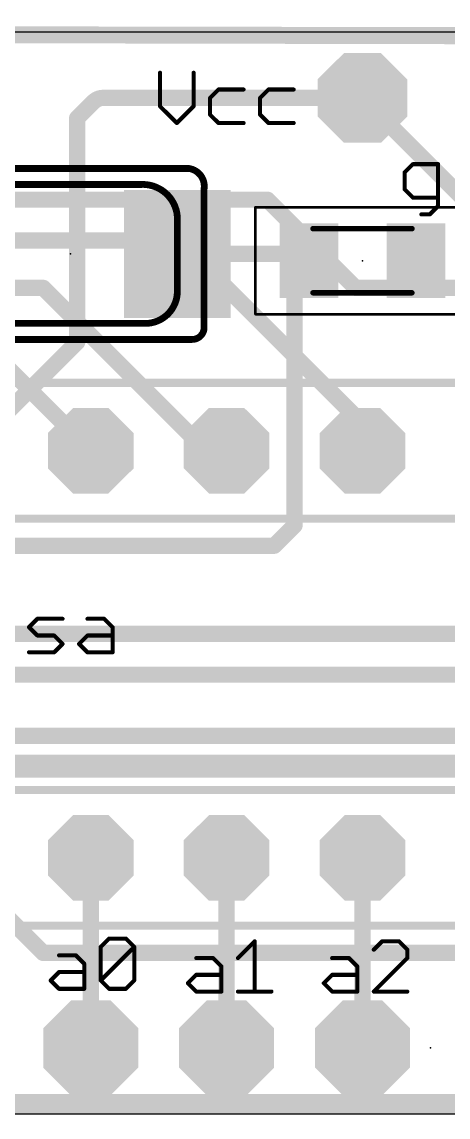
# Model space of a CAD drawing. Extents: x -0.4 to 69.7, y 0.1 to 20.6.
# Drawn here: x 45.7 to 53.67, y 0.1 to 20.6 of the extents above; entities that cross this region are included whole.
import ezdxf

# ---------------------------------------------------------------- set-up
doc = ezdxf.new("R2010")
doc.units = 0
for name, color, linetype in [('1', 12, 'CONTINUOUS'), ('16', 132, 'CONTINUOUS'), ('17', 110, 'CONTINUOUS'), ('20', 53, 'CONTINUOUS'), ('21', 253, 'CONTINUOUS'), ('23', 53, 'CONTINUOUS'), ('39', 12, 'CONTINUOUS'), ('51', 253, 'CONTINUOUS')]:
    doc.layers.add(name, color=color, linetype=linetype)

# ---------------------------------------------------------------- blocks, each defined once
blk = doc.blocks.new('RECT')
blk.add_solid([(-0.5, -0.5), (0.5, -0.5), (-0.5, 0.5), (0.5, 0.5)])
blk = doc.blocks.new('OCTAGONP')
at = {"const_width": 0.5}
blk.add_lwpolyline([(-0.25, -0.1036), (-0.25, 0.1036), (-0.1036, 0.25), (0.1036, 0.25), (0.25, 0.1036), (0.25, -0.1036), (0.1036, -0.25), (-0.1036, -0.25), (-0.25, -0.1036), (-0.25, 0.1036)], dxfattribs=at)

msp = doc.modelspace()

# ---------------------------------------------------------------- linework, layer by layer
at = {"layer": '1', "const_width": 0.3048}
for points in [[(60.833, 20.32), (0.127, 20.447)], [(47.2222, 19.177), (52.07, 19.177)], [(52.07, 19.177), (54.102, 17.145)], [(52.07, 19.177), (52.197, 19.177)], [(46.736, 18.796), (47.0426, 19.1026)], [(46.736, 14.605), (46.736, 18.796)], [(51.054, 16.256), (48.609, 16.256)], [(51.181, 16.129), (51.054, 16.256)], [(50.8, 15.859), (51.07, 16.129)], [(51.07, 16.129), (51.181, 16.129)], [(50.8, 11.176), (50.8, 15.859)], [(44.704, 12.573), (46.736, 14.605)], [(50.419, 10.795), (50.8, 11.176)], [(41.148, 10.795), (50.419, 10.795)], [(33.02, 8.382), (54.61, 8.382)], [(36.576, 7.239), (60.325, 7.239)], [(36.83, 6.604), (59.944, 6.604)], [(46.99, 4.826), (46.863, 4.826)], [(46.99, 4.826), (46.99, 4.953)], [(46.99, 1.397), (46.99, 4.826)], [(49.53, 1.397), (49.53, 4.953)], [(49.53, 4.953), (49.657, 4.953)], [(52.07, 4.826), (52.07, 4.953)], [(52.07, 1.397), (52.07, 4.826)], [(52.07, 4.826), (52.324, 4.826)], [(22.987, 0.381), (69.469, 0.254)]]:
    msp.add_lwpolyline(points, dxfattribs=at)
at = {"layer": '1'}
for points, const_width in [([(47.2222, 19.177, 0.1989), (47.0426, 19.1026)], 0.3048), ([(47.2222, 19.2532, 1), (47.2222, 19.1008)], 0.1524), ([(47.2222, 19.1008, 1), (47.2222, 19.2532)], 0.1524), ([(52.1239, 19.2309, 1), (52.0161, 19.1231)], 0.1524), ([(52.07, 19.2532, 1), (52.07, 19.1008)], 0.1524), ([(52.07, 19.1008, 1), (52.07, 19.2532)], 0.1524), ([(52.197, 19.1008, 1), (52.197, 19.2532)], 0.1524), ([(46.9887, 19.1565, 1), (47.0965, 19.0487)], 0.1524), ([(47.0965, 19.0487, 1), (46.9887, 19.1565)], 0.1524), ([(46.8122, 18.796, 1), (46.6598, 18.796)], 0.1524), ([(46.6821, 18.8499, 1), (46.7899, 18.7421)], 0.1524), ([(48.609, 16.3322, 1), (48.609, 16.1798)], 0.1524), ([(51.1079, 16.3099, 1), (51.0001, 16.2021)], 0.1524), ([(51.054, 16.1798, 1), (51.054, 16.3322)], 0.1524), ([(51.07, 16.2052, 1), (51.07, 16.0528)], 0.1524), ([(51.1239, 16.0751, 1), (51.0161, 16.1829)], 0.1524), ([(51.1271, 16.0751, 1), (51.2349, 16.1829)], 0.1524), ([(51.181, 16.0528, 1), (51.181, 16.2052)], 0.1524), ([(50.8762, 15.859, 1), (50.7238, 15.859)], 0.1524), ([(50.7461, 15.9129, 1), (50.8539, 15.8051)], 0.1524), ([(46.6598, 14.605, 1), (46.8122, 14.605)], 0.1524), ([(46.7899, 14.5511, 1), (46.6821, 14.6589)], 0.1524), ([(50.8539, 11.1221, 1), (50.7461, 11.2299)], 0.1524), ([(50.7238, 11.176, 1), (50.8762, 11.176)], 0.1524), ([(50.3651, 10.8489, 1), (50.4729, 10.7411)], 0.1524), ([(50.419, 10.7188, 1), (50.419, 10.8712)], 0.1524), ([(46.863, 4.9022, 1), (46.863, 4.7498)], 0.1524), ([(47.0662, 4.953, 1), (46.9138, 4.953)], 0.1524), ([(47.0662, 4.826, 1), (46.9138, 4.826)], 0.1524), ([(46.99, 4.7498, 1), (46.99, 4.9022)], 0.1524), ([(49.6062, 4.953, 1), (49.4538, 4.953)], 0.1524), ([(49.53, 5.0292, 1), (49.53, 4.8768)], 0.1524), ([(49.657, 4.8768, 1), (49.657, 5.0292)], 0.1524), ([(52.1462, 4.953, 1), (51.9938, 4.953)], 0.1524), ([(52.1462, 4.826, 1), (51.9938, 4.826)], 0.1524), ([(52.07, 4.9022, 1), (52.07, 4.7498)], 0.1524), ([(52.324, 4.7498, 1), (52.324, 4.9022)], 0.1524), ([(46.9138, 4.826, 1), (47.0662, 4.826)], 0.1524), ([(51.9938, 4.826, 1), (52.1462, 4.826)], 0.1524), ([(46.9138, 1.397, 1), (47.0662, 1.397)], 0.1524), ([(49.4538, 1.397, 1), (49.6062, 1.397)], 0.1524), ([(51.9938, 1.397, 1), (52.1462, 1.397)], 0.1524)]:
    msp.add_lwpolyline(points, format="xyb", dxfattribs=dict(at, const_width=const_width))
at = {"layer": '16', "const_width": 0.3048}
for points in [[(0, 20.447), (69.596, 20.32)], [(43.815, 17.272), (50.292, 17.272)], [(50.292, 17.272), (51.943, 15.621)], [(39.497, 16.51), (48.641, 16.51)], [(48.641, 16.51), (52.07, 13.081)], [(37.846, 15.621), (46.101, 15.621)], [(46.101, 15.621), (49.149, 12.573)], [(51.943, 15.621), (56.388, 15.621)], [(44.704, 14.859), (46.99, 12.573)], [(52.07, 13.081), (52.07, 12.573)], [(49.149, 12.573), (49.53, 12.573)], [(27.051, 9.144), (56.261, 9.144)], [(26.162, 8.382), (56.896, 8.382)], [(40.894, 6.731), (62.7598, 6.731)], [(44.323, 4.953), (46.101, 3.175)], [(46.101, 3.175), (62.992, 3.175)], [(69.469, 0.381), (-0.254, 0.381)]]:
    msp.add_lwpolyline(points, dxfattribs=at)
at = {"layer": '16', "const_width": 0.1524}
for points in [[(50.3459, 17.3259, 1), (50.2381, 17.2181)], [(50.292, 17.1958, 1), (50.292, 17.3482)], [(48.6949, 16.5639, 1), (48.5871, 16.4561)], [(48.641, 16.4338, 1), (48.641, 16.5862)], [(46.1549, 15.6749, 1), (46.0471, 15.5671)], [(46.101, 15.5448, 1), (46.101, 15.6972)], [(51.943, 15.6972, 1), (51.943, 15.5448)], [(51.8891, 15.5671, 1), (51.9969, 15.6749)], [(52.1462, 13.081, 1), (51.9938, 13.081)], [(52.0161, 13.0271, 1), (52.1239, 13.1349)], [(49.149, 12.6492, 1), (49.149, 12.4968)], [(49.53, 12.4968, 1), (49.53, 12.6492)], [(46.9361, 12.5191, 1), (47.0439, 12.6269)], [(49.0951, 12.5191, 1), (49.2029, 12.6269)], [(51.9938, 12.573, 1), (52.1462, 12.573)], [(46.101, 3.2512, 1), (46.101, 3.0988)], [(46.0471, 3.1211, 1), (46.1549, 3.2289)]]:
    msp.add_lwpolyline(points, format="xyb", dxfattribs=at)
at = {"layer": '20'}
for p, q in [((69.581, 20.409), (0.132, 20.409)), ((0.132, 0.165), (69.581, 0.165))]:
    msp.add_line(p, q, dxfattribs=at)
at = {"layer": '21'}
for points, const_width in [([(48.2855, 19.6477), (48.2855, 19.0206)], 0.0762), ([(48.9126, 19.0206), (48.9126, 19.6477)], 0.0762), ([(49.3778, 19.3342), (49.2211, 19.1774)], 0.0762), ([(49.8481, 19.3342), (49.3778, 19.3342)], 0.0762), ([(50.3133, 19.3342), (50.1566, 19.1774)], 0.0762), ([(50.7837, 19.3342), (50.3133, 19.3342)], 0.0762), ([(49.2211, 19.1774), (49.2211, 18.8639)], 0.0762), ([(50.1566, 19.1774), (50.1566, 18.8639)], 0.0762), ([(48.2855, 19.0206), (48.5991, 18.7071)], 0.0762), ([(48.5991, 18.7071), (48.9126, 19.0206)], 0.0762), ([(49.2211, 18.8639), (49.3778, 18.7071)], 0.0762), ([(50.1566, 18.8639), (50.3133, 18.7071)], 0.0762), ([(49.3778, 18.7071), (49.8481, 18.7071)], 0.0762), ([(50.3133, 18.7071), (50.7837, 18.7071)], 0.0762), ([(44.3918, 17.856), (48.8262, 17.856)], 0.127), ([(53.0143, 17.9372), (52.8575, 17.7804)], 0.0762), ([(53.4846, 17.9372), (53.0143, 17.9372)], 0.0762), ([(53.4846, 17.1533), (53.4846, 17.9372)], 0.0762), ([(52.8575, 17.7804), (52.8575, 17.4669)], 0.0762), ([(45.209, 17.556), (47.909, 17.556)], 0.127), ([(49.109, 17.4732), (49.109, 14.8796)], 0.127), ([(52.8575, 17.4669), (53.0143, 17.3101)], 0.0762), ([(53.0143, 17.3101), (53.4846, 17.3101)], 0.0762), ([(48.609, 16.956), (48.609, 15.556)], 0.127), ([(53.1711, 16.9966), (53.3278, 16.9966)], 0.0762), ([(53.3278, 16.9966), (53.4846, 17.1533)], 0.0762), ([(48.009, 14.956), (45.209, 14.956)], 0.127), ([(48.8854, 14.656), (44.4252, 14.656)], 0.127), ([(60.96, 13.843), (25.4, 13.843)], 0.1524), ([(60.96, 11.303), (25.4, 11.303)], 0.1524), ([(45.836, 9.2714), (45.9928, 9.4282)], 0.0762), ([(45.9928, 9.4282), (46.4631, 9.4282)], 0.0762), ([(46.9283, 9.4282), (47.2418, 9.4282)], 0.0762), ([(47.2418, 9.4282), (47.3986, 9.2714)], 0.0762), ([(45.9928, 9.1146), (45.836, 9.2714)], 0.0762), ([(47.3986, 9.2714), (47.3986, 8.8011)], 0.0762), ([(46.3063, 9.1146), (45.9928, 9.1146)], 0.0762), ([(46.4631, 8.9579), (46.3063, 9.1146)], 0.0762), ([(46.7715, 8.9579), (46.9283, 9.1146)], 0.0762), ([(46.9283, 9.1146), (47.3986, 9.1146)], 0.0762), ([(45.836, 8.8011), (46.3063, 8.8011)], 0.0762), ([(46.3063, 8.8011), (46.4631, 8.9579)], 0.0762), ([(46.9283, 8.8011), (46.7715, 8.9579)], 0.0762), ([(47.3986, 8.8011), (46.9283, 8.8011)], 0.0762), ([(60.96, 6.223), (25.4, 6.223)], 0.1524), ([(25.4, 3.683), (60.96, 3.683)], 0.1524), ([(47.1762, 3.2857), (47.333, 3.4425)], 0.0762), ([(47.1762, 2.6587), (47.1762, 3.2857)], 0.0762), ([(47.1762, 2.6587), (47.8033, 3.2857)], 0.0762), ([(47.333, 3.4425), (47.6465, 3.4425)], 0.0762), ([(47.6465, 3.4425), (47.8033, 3.2857)], 0.0762), ([(47.8033, 3.2857), (47.8033, 2.6587)], 0.0762), ([(49.7416, 3.0782), (50.0552, 3.3917)], 0.0762), ([(50.0552, 3.3917), (50.0552, 2.4511)], 0.0762), ([(52.4384, 3.3917), (52.2816, 3.2349)], 0.0762), ([(52.7519, 3.3917), (52.4384, 3.3917)], 0.0762), ([(52.9087, 3.2349), (52.7519, 3.3917)], 0.0762), ([(46.3975, 3.129), (46.711, 3.129)], 0.0762), ([(46.711, 3.129), (46.8678, 2.9722)], 0.0762), ([(48.9629, 3.0782), (49.2764, 3.0782)], 0.0762), ([(49.2764, 3.0782), (49.4332, 2.9214)], 0.0762), ([(51.5029, 3.0782), (51.8164, 3.0782)], 0.0762), ([(51.8164, 3.0782), (51.9732, 2.9214)], 0.0762), ([(52.2816, 2.4511), (52.9087, 3.0782)], 0.0762), ([(52.9087, 3.0782), (52.9087, 3.2349)], 0.0762), ([(46.8678, 2.9722), (46.8678, 2.5019)], 0.0762), ([(49.4332, 2.9214), (49.4332, 2.4511)], 0.0762), ([(51.9732, 2.9214), (51.9732, 2.4511)], 0.0762), ([(46.2407, 2.6587), (46.3975, 2.8154)], 0.0762), ([(46.3975, 2.5019), (46.2407, 2.6587)], 0.0762), ([(46.3975, 2.8154), (46.8678, 2.8154)], 0.0762), ([(47.333, 2.5019), (47.1762, 2.6587)], 0.0762), ([(47.8033, 2.6587), (47.6465, 2.5019)], 0.0762), ([(48.8061, 2.6079), (48.9629, 2.7646)], 0.0762), ([(48.9629, 2.7646), (49.4332, 2.7646)], 0.0762), ([(51.3461, 2.6079), (51.5029, 2.7646)], 0.0762), ([(51.5029, 2.7646), (51.9732, 2.7646)], 0.0762), ([(46.8678, 2.5019), (46.3975, 2.5019)], 0.0762), ([(47.6465, 2.5019), (47.333, 2.5019)], 0.0762), ([(48.9629, 2.4511), (48.8061, 2.6079)], 0.0762), ([(49.4332, 2.4511), (48.9629, 2.4511)], 0.0762), ([(49.7416, 2.4511), (50.3687, 2.4511)], 0.0762), ([(51.5029, 2.4511), (51.3461, 2.6079)], 0.0762), ([(51.9732, 2.4511), (51.5029, 2.4511)], 0.0762), ([(52.9087, 2.4511), (52.2816, 2.4511)], 0.0762)]:
    msp.add_lwpolyline(points, dxfattribs=dict(at, const_width=const_width))
for points, const_width in [([(48.3046, 19.6477, 1), (48.2665, 19.6477)], 0.0381), ([(48.9317, 19.6477, 1), (48.8936, 19.6477)], 0.0381), ([(49.3778, 19.3532, 1), (49.3778, 19.3151)], 0.0381), ([(49.3913, 19.3207, 1), (49.3644, 19.3476)], 0.0381), ([(49.8481, 19.3151, 1), (49.8481, 19.3532)], 0.0381), ([(50.3133, 19.3532, 1), (50.3133, 19.3151)], 0.0381), ([(50.3268, 19.3207, 1), (50.2999, 19.3476)], 0.0381), ([(50.7837, 19.3151, 1), (50.7837, 19.3532)], 0.0381), ([(49.2401, 19.1774, 1), (49.202, 19.1774)], 0.0381), ([(49.2076, 19.1909, 1), (49.2345, 19.1639)], 0.0381), ([(50.1756, 19.1774, 1), (50.1375, 19.1774)], 0.0381), ([(50.1431, 19.1909, 1), (50.1701, 19.1639)], 0.0381), ([(48.299, 19.0341, 1), (48.2721, 19.0072)], 0.0381), ([(48.2665, 19.0206, 1), (48.3046, 19.0206)], 0.0381), ([(48.8936, 19.0206, 1), (48.9317, 19.0206)], 0.0381), ([(48.9261, 19.0072, 1), (48.8991, 19.0341)], 0.0381), ([(49.202, 18.8639, 1), (49.2401, 18.8639)], 0.0381), ([(49.2345, 18.8773, 1), (49.2076, 18.8504)], 0.0381), ([(50.1701, 18.8773, 1), (50.1431, 18.8504)], 0.0381), ([(50.1375, 18.8639, 1), (50.1756, 18.8639)], 0.0381), ([(48.5856, 18.7206, 1), (48.6125, 18.6936)], 0.0381), ([(48.5856, 18.6936, 1), (48.6125, 18.7206)], 0.0381), ([(49.3778, 18.7262, 1), (49.3778, 18.6881)], 0.0381), ([(49.3644, 18.6936, 1), (49.3913, 18.7206)], 0.0381), ([(49.8481, 18.6881, 1), (49.8481, 18.7262)], 0.0381), ([(50.3133, 18.7262, 1), (50.3133, 18.6881)], 0.0381), ([(50.2999, 18.6936, 1), (50.3268, 18.7206)], 0.0381), ([(50.7837, 18.6881, 1), (50.7837, 18.7262)], 0.0381), ([(49.109, 17.4732, 0.4142), (48.8262, 17.856)], 0.127), ([(48.8309, 17.8874, 1), (48.8215, 17.8246)], 0.0635), ([(48.8262, 17.8243, 1), (48.8262, 17.8878)], 0.0635), ([(53.0143, 17.9562, 1), (53.0143, 17.9181)], 0.0381), ([(53.0278, 17.9237, 1), (53.0008, 17.9506)], 0.0381), ([(53.5037, 17.9372, 1), (53.4656, 17.9372)], 0.0381), ([(53.4846, 17.9181, 1), (53.4846, 17.9562)], 0.0381), ([(52.8441, 17.7939, 1), (52.871, 17.7669)], 0.0381), ([(52.8766, 17.7804, 1), (52.8385, 17.7804)], 0.0381), ([(48.609, 16.956, 0.4142), (47.909, 17.556)], 0.127), ([(47.9066, 17.5877, 1), (47.9114, 17.5243)], 0.0635), ([(47.909, 17.5243, 1), (47.909, 17.5877)], 0.0635), ([(49.1408, 17.4732, 1), (49.0772, 17.4732)], 0.0635), ([(49.0776, 17.4779, 1), (49.1404, 17.4685)], 0.0635), ([(52.871, 17.4803, 1), (52.8441, 17.4534)], 0.0381), ([(52.8385, 17.4669, 1), (52.8766, 17.4669)], 0.0381), ([(53.0143, 17.3292, 1), (53.0143, 17.2911)], 0.0381), ([(53.0008, 17.2966, 1), (53.0278, 17.3236)], 0.0381), ([(53.4846, 17.2911, 1), (53.4846, 17.3292)], 0.0381), ([(48.6408, 16.956, 1), (48.5772, 16.956)], 0.0635), ([(53.1711, 17.0156, 1), (53.1711, 16.9775)], 0.0381), ([(53.3144, 17.01, 1), (53.3413, 16.9831)], 0.0381), ([(53.3278, 16.9775, 1), (53.3278, 17.0156)], 0.0381), ([(53.4656, 17.1533, 1), (53.5037, 17.1533)], 0.0381), ([(53.4981, 17.1399, 1), (53.4711, 17.1668)], 0.0381), ([(48.5773, 16.9536, 1), (48.6407, 16.9584)], 0.0635), ([(48.009, 14.956, 0.4142), (48.609, 15.556)], 0.127), ([(48.6408, 15.556, 1), (48.5772, 15.556)], 0.0635), ([(48.5772, 15.556, 1), (48.6408, 15.556)], 0.0635), ([(48.009, 14.9878, 1), (48.009, 14.9243)], 0.0635), ([(48.009, 14.9243, 1), (48.009, 14.9878)], 0.0635), ([(48.8854, 14.656, 0.4142), (49.109, 14.8796)], 0.127), ([(49.1408, 14.8796, 1), (49.0772, 14.8796)], 0.0635), ([(49.0772, 14.8796, 1), (49.1408, 14.8796)], 0.0635), ([(48.8854, 14.6878, 1), (48.8854, 14.6242)], 0.0635), ([(48.8854, 14.6242, 1), (48.8854, 14.6878)], 0.0635), ([(45.9928, 9.4472, 1), (45.9928, 9.4091)], 0.0381), ([(46.0062, 9.4147, 1), (45.9793, 9.4416)], 0.0381), ([(46.4631, 9.4091, 1), (46.4631, 9.4472)], 0.0381), ([(46.9283, 9.4472, 1), (46.9283, 9.4091)], 0.0381), ([(47.2553, 9.4416, 1), (47.2284, 9.4147)], 0.0381), ([(47.2418, 9.4091, 1), (47.2418, 9.4472)], 0.0381), ([(45.8495, 9.2849, 1), (45.8225, 9.2579)], 0.0381), ([(45.8225, 9.2849, 1), (45.8495, 9.2579)], 0.0381), ([(47.4176, 9.2714, 1), (47.3795, 9.2714)], 0.0381), ([(47.3851, 9.2579, 1), (47.4121, 9.2849)], 0.0381), ([(45.9928, 9.1337, 1), (45.9928, 9.0956)], 0.0381), ([(45.9793, 9.1012, 1), (46.0062, 9.1281)], 0.0381), ([(46.3198, 9.1281, 1), (46.2928, 9.1012)], 0.0381), ([(46.3063, 9.0956, 1), (46.3063, 9.1337)], 0.0381), ([(46.9283, 9.1337, 1), (46.9283, 9.0956)], 0.0381), ([(46.9418, 9.1012, 1), (46.9148, 9.1281)], 0.0381), ([(47.3986, 9.0956, 1), (47.3986, 9.1337)], 0.0381), ([(45.836, 8.8201, 1), (45.836, 8.782)], 0.0381), ([(46.2928, 8.8146, 1), (46.3198, 8.7876)], 0.0381), ([(46.3063, 8.782, 1), (46.3063, 8.8201)], 0.0381), ([(46.4765, 8.9444, 1), (46.4496, 8.9713)], 0.0381), ([(46.4496, 8.9444, 1), (46.4765, 8.9713)], 0.0381), ([(46.785, 8.9713, 1), (46.7581, 8.9444)], 0.0381), ([(46.7581, 8.9713, 1), (46.785, 8.9444)], 0.0381), ([(46.9283, 8.8201, 1), (46.9283, 8.782)], 0.0381), ([(46.9148, 8.7876, 1), (46.9418, 8.8146)], 0.0381), ([(47.3795, 8.8011, 1), (47.4176, 8.8011)], 0.0381), ([(47.3986, 8.782, 1), (47.3986, 8.8201)], 0.0381), ([(47.1627, 3.2992, 1), (47.1897, 3.2723)], 0.0381), ([(47.1953, 3.2857, 1), (47.1572, 3.2857)], 0.0381), ([(47.333, 3.4616, 1), (47.333, 3.4235)], 0.0381), ([(47.3465, 3.429, 1), (47.3195, 3.456)], 0.0381), ([(47.66, 3.456, 1), (47.633, 3.429)], 0.0381), ([(47.6465, 3.4235, 1), (47.6465, 3.4616)], 0.0381), ([(47.8223, 3.2857, 1), (47.7842, 3.2857)], 0.0381), ([(47.8168, 3.2723, 1), (47.7898, 3.2992)], 0.0381), ([(47.7898, 3.2723, 1), (47.8168, 3.2992)], 0.0381), ([(50.0742, 3.3917, 1), (50.0361, 3.3917)], 0.0381), ([(50.0686, 3.3782, 1), (50.0417, 3.4052)], 0.0381), ([(52.4384, 3.4108, 1), (52.4384, 3.3727)], 0.0381), ([(52.4519, 3.3782, 1), (52.4249, 3.4052)], 0.0381), ([(52.7654, 3.4052, 1), (52.7384, 3.3782)], 0.0381), ([(52.7519, 3.3727, 1), (52.7519, 3.4108)], 0.0381), ([(46.3975, 3.148, 1), (46.3975, 3.1099)], 0.0381), ([(46.7245, 3.1424, 1), (46.6975, 3.1155)], 0.0381), ([(46.711, 3.1099, 1), (46.711, 3.148)], 0.0381), ([(48.9629, 3.0972, 1), (48.9629, 3.0591)], 0.0381), ([(49.2899, 3.0916, 1), (49.2629, 3.0647)], 0.0381), ([(49.2764, 3.0591, 1), (49.2764, 3.0972)], 0.0381), ([(49.7281, 3.0916, 1), (49.7551, 3.0647)], 0.0381), ([(51.5029, 3.0972, 1), (51.5029, 3.0591)], 0.0381), ([(51.8299, 3.0916, 1), (51.8029, 3.0647)], 0.0381), ([(51.8164, 3.0591, 1), (51.8164, 3.0972)], 0.0381), ([(52.2681, 3.2484, 1), (52.2951, 3.2215)], 0.0381), ([(52.9277, 3.2349, 1), (52.8896, 3.2349)], 0.0381), ([(52.8896, 3.0782, 1), (52.9277, 3.0782)], 0.0381), ([(52.8952, 3.2215, 1), (52.9222, 3.2484)], 0.0381), ([(52.9222, 3.0647, 1), (52.8952, 3.0916)], 0.0381), ([(46.8868, 2.9722, 1), (46.8487, 2.9722)], 0.0381), ([(46.8543, 2.9587, 1), (46.8812, 2.9857)], 0.0381), ([(49.4522, 2.9214, 1), (49.4141, 2.9214)], 0.0381), ([(49.4197, 2.9079, 1), (49.4466, 2.9349)], 0.0381), ([(51.9922, 2.9214, 1), (51.9541, 2.9214)], 0.0381), ([(51.9597, 2.9079, 1), (51.9866, 2.9349)], 0.0381), ([(46.2542, 2.6721, 1), (46.2272, 2.6452)], 0.0381), ([(46.2272, 2.6721, 1), (46.2542, 2.6452)], 0.0381), ([(46.3975, 2.8345, 1), (46.3975, 2.7964)], 0.0381), ([(46.4109, 2.802, 1), (46.384, 2.8289)], 0.0381), ([(46.8678, 2.7964, 1), (46.8678, 2.8345)], 0.0381), ([(47.1897, 2.6721, 1), (47.1627, 2.6452)], 0.0381), ([(47.1627, 2.6721, 1), (47.1897, 2.6452)], 0.0381), ([(47.1572, 2.6587, 1), (47.1953, 2.6587)], 0.0381), ([(47.7842, 2.6587, 1), (47.8223, 2.6587)], 0.0381), ([(47.8168, 2.6452, 1), (47.7898, 2.6721)], 0.0381), ([(48.9629, 2.7837, 1), (48.9629, 2.7456)], 0.0381), ([(48.9763, 2.7512, 1), (48.9494, 2.7781)], 0.0381), ([(49.4332, 2.7456, 1), (49.4332, 2.7837)], 0.0381), ([(51.5029, 2.7837, 1), (51.5029, 2.7456)], 0.0381), ([(51.5163, 2.7512, 1), (51.4894, 2.7781)], 0.0381), ([(51.9732, 2.7456, 1), (51.9732, 2.7837)], 0.0381), ([(46.3975, 2.521, 1), (46.3975, 2.4829)], 0.0381), ([(46.384, 2.4884, 1), (46.4109, 2.5154)], 0.0381), ([(46.8487, 2.5019, 1), (46.8868, 2.5019)], 0.0381), ([(46.8678, 2.4829, 1), (46.8678, 2.521)], 0.0381), ([(47.333, 2.521, 1), (47.333, 2.4829)], 0.0381), ([(47.3195, 2.4884, 1), (47.3465, 2.5154)], 0.0381), ([(47.633, 2.5154, 1), (47.66, 2.4884)], 0.0381), ([(47.6465, 2.4829, 1), (47.6465, 2.521)], 0.0381), ([(48.8196, 2.6213, 1), (48.7926, 2.5944)], 0.0381), ([(48.7926, 2.6213, 1), (48.8196, 2.5944)], 0.0381), ([(48.9629, 2.4702, 1), (48.9629, 2.4321)], 0.0381), ([(48.9494, 2.4376, 1), (48.9763, 2.4646)], 0.0381), ([(49.4141, 2.4511, 1), (49.4522, 2.4511)], 0.0381), ([(49.4332, 2.4321, 1), (49.4332, 2.4702)], 0.0381), ([(49.7416, 2.4702, 1), (49.7416, 2.4321)], 0.0381), ([(50.0361, 2.4511, 1), (50.0742, 2.4511)], 0.0381), ([(50.3687, 2.4321, 1), (50.3687, 2.4702)], 0.0381), ([(51.3596, 2.6213, 1), (51.3326, 2.5944)], 0.0381), ([(51.3326, 2.6213, 1), (51.3596, 2.5944)], 0.0381), ([(51.5029, 2.4702, 1), (51.5029, 2.4321)], 0.0381), ([(51.4894, 2.4376, 1), (51.5163, 2.4646)], 0.0381), ([(51.9541, 2.4511, 1), (51.9922, 2.4511)], 0.0381), ([(51.9732, 2.4321, 1), (51.9732, 2.4702)], 0.0381), ([(52.2816, 2.4702, 1), (52.2816, 2.4321)], 0.0381), ([(52.2681, 2.4646, 1), (52.2951, 2.4376)], 0.0381), ([(52.9087, 2.4321, 1), (52.9087, 2.4702)], 0.0381)]:
    msp.add_lwpolyline(points, format="xyb", dxfattribs=dict(at, const_width=const_width))
at = {"layer": '23'}
for p in [(46.609, 16.256), (52.07, 16.129), (53.34, 1.397)]:
    msp.add_point(p, dxfattribs=at)
at = {"layer": '39', "const_width": 0.05}
for points in [[(50.07, 15.129), (50.07, 17.129)], [(50.07, 17.129), (54.07, 17.129)], [(54.07, 15.129), (50.07, 15.129)]]:
    msp.add_lwpolyline(points, dxfattribs=at)
at = {"layer": '39', "const_width": 0.025}
for points in [[(50.0825, 17.129, 1), (50.0575, 17.129)], [(50.07, 17.1415, 1), (50.07, 17.1165)], [(50.07, 15.1415, 1), (50.07, 15.1165)], [(50.0575, 15.129, 1), (50.0825, 15.129)]]:
    msp.add_lwpolyline(points, format="xyb", dxfattribs=at)
at = {"layer": '51', "const_width": 0.1016}
for points in [[(51.145, 16.729), (52.995, 16.729)], [(52.995, 15.529), (51.145, 15.529)]]:
    msp.add_lwpolyline(points, dxfattribs=at)
at = {"layer": '51', "const_width": 0.0508}
for points in [[(51.145, 16.7544, 1), (51.145, 16.7036)], [(52.995, 16.7036, 1), (52.995, 16.7544)], [(51.145, 15.5544, 1), (51.145, 15.5036)], [(52.995, 15.5036, 1), (52.995, 15.5544)]]:
    msp.add_lwpolyline(points, format="xyb", dxfattribs=at)

# ---------------------------------------------------------------- block references
at = {"layer": '1', "xscale": 2, "yscale": 2.4}
msp.add_blockref('RECT', (48.609, 16.256), dxfattribs=at)
at = {"layer": '1', "xscale": 1.1, "yscale": 1.4, "rotation": 180}
for p in [(51.07, 16.129), (53.07, 16.129)]:
    msp.add_blockref('RECT', p, dxfattribs=at)
at = {"layer": '17'}
for p, xscale, yscale, rotation in [((52.07, 19.177), 1.6764, 1.6764, 90), ((52.07, 19.177), 1.6764, 1.6764, 90), ((46.99, 12.573), 1.6002, 1.6002, 180), ((46.99, 12.573), 1.6002, 1.6002, 180), ((49.53, 12.573), 1.6002, 1.6002, 180), ((49.53, 12.573), 1.6002, 1.6002, 180), ((52.07, 12.573), 1.6002, 1.6002, 180), ((52.07, 12.573), 1.6002, 1.6002, 180), ((46.99, 4.953), 1.6002, 1.6002, 180), ((46.99, 4.953), 1.6002, 1.6002, 180), ((49.53, 4.953), 1.6002, 1.6002, 180), ((49.53, 4.953), 1.6002, 1.6002, 180), ((52.07, 4.953), 1.6002, 1.6002, 180), ((52.07, 4.953), 1.6002, 1.6002, 180), ((46.99, 1.397), 1.778, 1.778, 90), ((46.99, 1.397), 1.778, 1.778, 90), ((49.53, 1.397), 1.778, 1.778, 90), ((49.53, 1.397), 1.778, 1.778, 90), ((52.07, 1.397), 1.778, 1.778, 90), ((52.07, 1.397), 1.778, 1.778, 90)]:
    msp.add_blockref('OCTAGONP', p, dxfattribs=dict(at, xscale=xscale, yscale=yscale, rotation=rotation))
at = {"layer": '51', "xscale": 0.508, "yscale": 0.508}
for p in [(52.07, 19.177), (46.99, 1.397), (49.53, 1.397), (52.07, 1.397)]:
    msp.add_blockref('RECT', p, dxfattribs=at)
at = {"layer": '51', "xscale": 0.5, "yscale": 1.3, "rotation": 180}
for p in [(51.32, 16.129), (52.82, 16.129)]:
    msp.add_blockref('RECT', p, dxfattribs=at)

doc.saveas('drawing.dxf')
